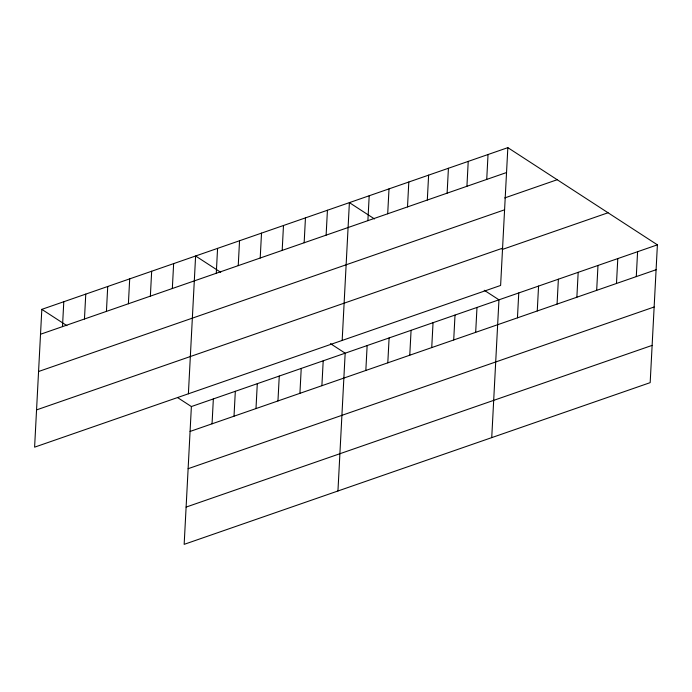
<?xml version="1.0" encoding="UTF-8"?>
<svg xmlns="http://www.w3.org/2000/svg" width="692" height="692" viewBox="0 0 692 692"><rect width="100%" height="100%" fill="white"/><g stroke="black" fill="none" stroke-linecap="round" stroke-linejoin="round"><path stroke-width="1.04" d="M41.823 309.359L34.6 447.162L500.619 285.45L507.841 147.647L41.823 309.359L66.934 325.673M62.488 326.624L63.794 301.729M84.459 319.003L85.765 294.109M106.43 311.383L107.727 286.488M128.392 303.753L129.698 278.859M150.363 296.133L151.669 271.238M172.334 288.512L173.64 263.617M188.388 393.791L195.611 255.988L220.722 272.311M177.524 397.545L191.381 406.55L184.159 544.353L650.177 382.641L657.4 244.838L507.841 147.647M216.276 273.262L217.573 248.367M212.046 423.824L213.352 398.929M238.238 265.642L239.544 240.747M234.017 416.195L235.323 391.3M260.209 258.021L261.515 233.126M255.988 408.574L257.294 383.679M282.18 250.392L283.486 225.497M277.959 400.953L279.257 376.059M304.151 242.771L305.457 217.876M299.921 393.324L301.228 368.429M326.122 235.15L327.428 210.256M321.892 385.703L323.199 360.809M342.168 340.429L349.391 202.626L374.502 218.949M337.947 490.991L345.17 353.188L330.447 343.621M367.893 220.653L369.199 195.758M365.834 370.454L367.141 345.559M387.702 213.776L389.008 188.881M387.805 362.833L389.103 337.938M407.51 206.908L408.808 182.013M409.768 355.212L411.074 330.318M427.31 200.031L428.616 175.137M431.739 347.583L433.045 322.688M447.118 193.163L448.425 168.268M453.71 339.962L455.016 315.068M466.927 186.286L468.224 161.392M475.681 332.342L476.987 307.447M486.727 179.418L488.033 154.524M491.735 437.621L498.958 299.818L484.236 290.259M517.452 317.844L518.758 292.95M537.26 310.976L538.566 286.073M557.069 304.099L558.375 279.205M576.868 297.223L578.175 272.328M596.677 290.355L597.983 265.46M616.486 283.478L617.792 258.583M636.285 276.61L637.591 251.715M40.517 334.253L506.535 172.542M504.71 197.938L557.198 179.721M38.562 371.509L504.58 209.806M36.555 409.898L502.574 248.194M502.081 249.535L608.043 212.764M191.381 406.55L657.4 244.838M190.075 431.445L656.094 269.733M188.129 468.7L654.139 306.997M186.113 507.089L652.132 345.386"/></g></svg>
